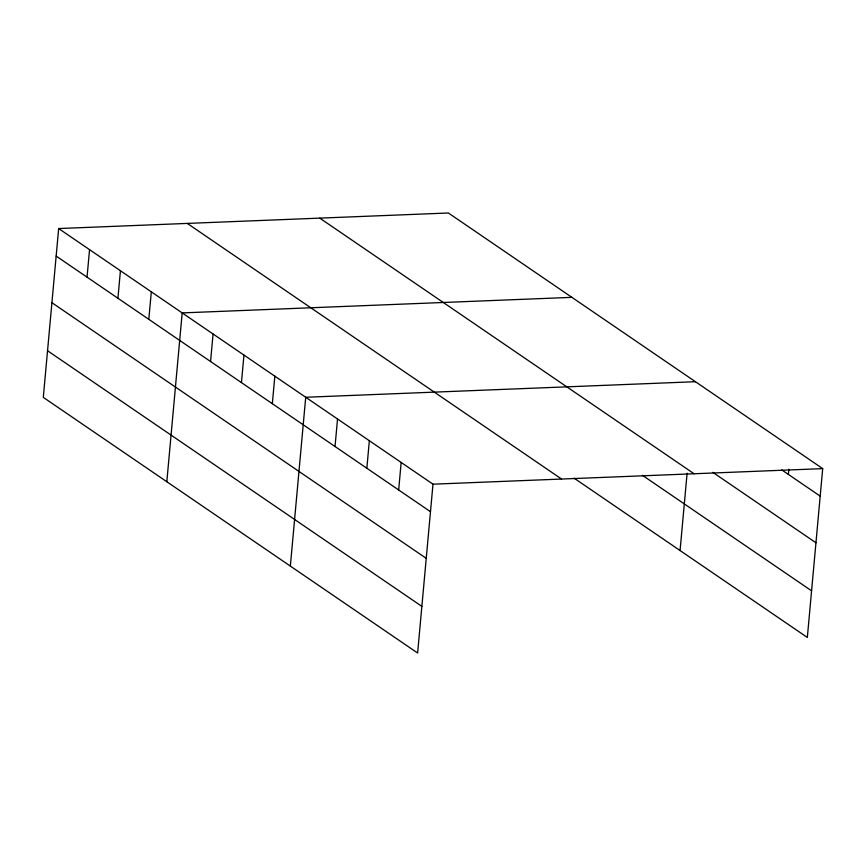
<?xml version="1.0" encoding="UTF-8"?>
<svg xmlns="http://www.w3.org/2000/svg" width="866" height="866" viewBox="0 0 866 866"><rect width="100%" height="100%" fill="white"/><g stroke="black" fill="none" stroke-linecap="round" stroke-linejoin="round"><path stroke-width="1.3" d="M58.661 228.548L43.3 397.375L417.618 653.007L432.989 484.181L58.661 228.548L448.382 212.993L822.7 468.625L807.339 637.452L574.19 478.227M87.044 277.152L89.544 249.646M117.928 298.25L120.428 270.733M148.8 319.337L151.312 291.82M166.824 481.723L182.185 312.907L571.906 297.352M210.568 361.512L213.068 334.005M241.452 382.599L243.952 355.092M272.335 403.697L274.836 376.18M290.348 566.083L305.72 397.267L695.43 381.711M335.034 446.51L337.534 419.003M366.848 468.235L369.349 440.729M398.663 489.972L401.164 462.455M680.07 550.538L687.106 473.204M788.374 474.416L788.861 469.177M432.989 484.181L822.7 468.625M781.792 469.924L820.199 496.142M712.815 472.338L815.956 542.776M319.77 218.135L694.099 473.767M642.399 475.282L811.583 590.818M187.273 223.417L561.59 479.05M56.16 256.065L430.478 511.698M51.917 302.699L426.234 558.332M47.543 350.741L421.861 606.373"/></g></svg>
